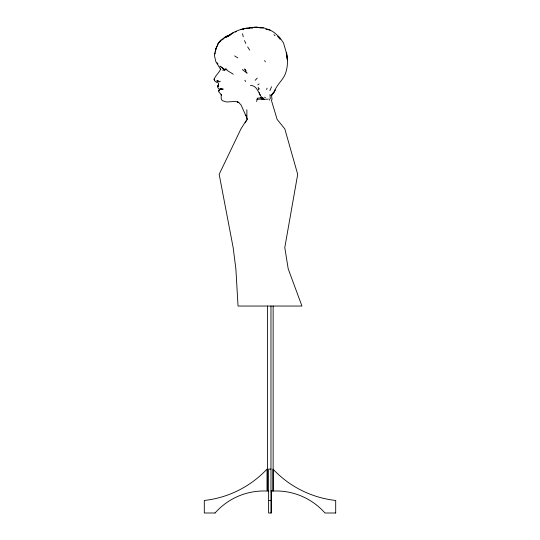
<?xml version="1.0" encoding="UTF-8"?>
<svg xmlns="http://www.w3.org/2000/svg" width="540" height="540" viewBox="0 0 540 540"><rect width="100%" height="100%" fill="white"/><g stroke="black" fill="none" stroke-linecap="round" stroke-linejoin="round"><path stroke-width="0.81" d="M224.154 69.916L224.188 70.322L224.276 69.748M225.902 68.972L226.044 68.755M215.055 53.993L215.17 52.677M216.095 48.121L214.346 55.04L215.818 61.634L220.894 69.795M256.635 101.574L257.432 98.172L262.649 97.659M215.325 51.712L215.683 50.267M216.047 48.823L216.594 46.663L215.419 51.253M274.995 89.984L274.455 91.571L270.979 95.533L274.563 91.368L271.593 95.735L272.005 99.677M274.961 90.052L274.455 91.571C276.77 84.186 283.77 79.691 285.829 72.434C287.834 65.981 288.077 59.096 286.227 52.569L287.368 59.893L286.693 52.974M216.675 47.054L217.202 45.657M225.194 69.248L225.052 69.599L224.93 69.269M259.247 88.459L258.633 89.944L258.188 87.264M269.885 90.646L271.519 86.771M216.607 47.237L218.808 42.896M220.637 68.816C219.463 73.778 208.69 80.075 218.342 82.958L218.585 84.287L217.863 86.717L218.585 84.287L217.762 86.312L217.823 87.561L219.308 89.303L220.293 89.194M266.531 89.492L267.125 88.148M223.081 89.134L222.878 89.08M246.503 120.13L240.962 128.871L219.173 174.339L233.145 247.556L235.872 268.88L238.046 306.038L301.954 306.038L288.212 268.88L284.789 247.556L297.702 174.339L284.803 128.871L277.155 119.462L271.296 99.974M220.536 89.114C218.335 90.497 220.637 88.222 218.882 90.99L220.077 89.147M257.256 78.104L255.184 80.298M217.316 44.334L220.502 40.406L225.72 36.585L227.191 36.693L230.256 35.08M247.624 118.807L245.187 122.796M219.814 89.269L219.24 89.944L220.023 89.242M219.713 41.891L221.339 40.345M219.206 42.35L220.631 41.013M225.976 36.963L227.205 35.883L229.925 35.107M231.397 34.101L232.538 33.122L227.191 36.693L225.767 36.929L229.493 35.208L228.157 35.849C238.262 28.309 251.228 26.217 263.385 28.073M219.915 89.228L219.226 89.802C217.228 92.516 221.191 93.13 221.427 95.35L221.251 94.392C221.36 96.539 220.523 99.07 222.466 100.73L226.517 101.972L235.892 101.446L238.889 102.674L241.11 105.057L245.957 115.958M217.202 80.811L216.756 81.155L218.228 81.034L217.114 80.433L219.706 81.864L220.253 81.236M225.531 37.179L227.205 35.883M257.816 84.895L259.112 83.93M224.269 38.117L225.457 37.24M222.264 39.791L223.493 38.907M235.116 32.164L236.601 31.354M226.206 36.875L229.568 35.37M220.475 89.465L221.461 89.026M226.118 36.956L229.412 35.566M232.936 32.987L233.611 32.812M243.702 29.16L240.401 29.612L246.416 28.309L249.48 28.37L247.833 28.593M220.239 89.174L220.948 89.046M249.514 27.776L255.967 27L261.124 27.763L257.094 27.452L263.304 27.709L270.108 30.031M222.568 70.133L224.667 69.903M263.513 98.105L262.022 98.206L262.541 99.63M222.899 89.174L220.273 88.871L221.63 89.107L220.334 89.046L220.678 89.073M250.351 27.972L252.396 28.303M256.81 99.198L267.806 99.198M270.972 469.098L268.616 469.098L268.616 513L271.384 513L271.384 490.388M268.866 491.049L267.462 491.049L267.462 306.038M270.972 491.049L273.139 491.049L273.139 306.038M268.616 500.459L270.972 500.459M265.862 29.484C271.62 29.248 275.859 33.946 279.767 37.53L283.507 42.923L286.254 52.367M222.521 89.033L222.905 89.053M259.706 27.594L261.124 27.763M256.426 27.23L257.499 27.486M226.888 70.267L233.253 74.223M250.445 85.361C258.964 85.766 258.086 96.545 264.661 99.677M264.566 97.173L265.437 97.477M225.491 68.978L227.016 69.62M224.1 69.194L219.901 66.116L225.241 69.984M234.664 55.91L237.809 57.915M237.641 101.871L238.889 102.674L237.654 101.878M242.318 69.572L247.111 73.19L245.646 71.307M277.574 36.275L280.247 39.359M273.956 34.709L274.928 35.714M260.516 97.538L261.974 99.232M244.229 68.864L245.99 70.963L245.302 69.512M217.107 62.788L217.991 63.929M244.823 80.237L245.774 81.506M247.664 46.906L249.723 50.146M268.934 98.901L269.649 100.183M264.613 60.581L265.329 61.87M245.815 43.484L244.519 40.595M259.268 92.536L260.327 95.594M245.916 115.054L246.901 118.409M242.534 33.736L243.236 36.781M269.959 94.608L270.317 98.806M286.47 53.906L286.591 56.261M246.847 109.735L246.929 119.462M270.972 306.038L270.972 513M217.823 86.596L218.335 85.725L217.823 86.596M215.048 513L204.302 513L204.302 500.459A101.129 101.129 0 0 0 267.017 469.098L267.017 491.049A65.097 65.097 0 0 0 215.048 513M335.698 513L324.952 513A65.097 65.097 0 0 0 272.984 491.049L272.984 469.098A101.129 101.129 0 0 0 335.698 500.459L335.698 513M214.225 79.859L214.15 78.982L214.225 79.859"/></g></svg>
